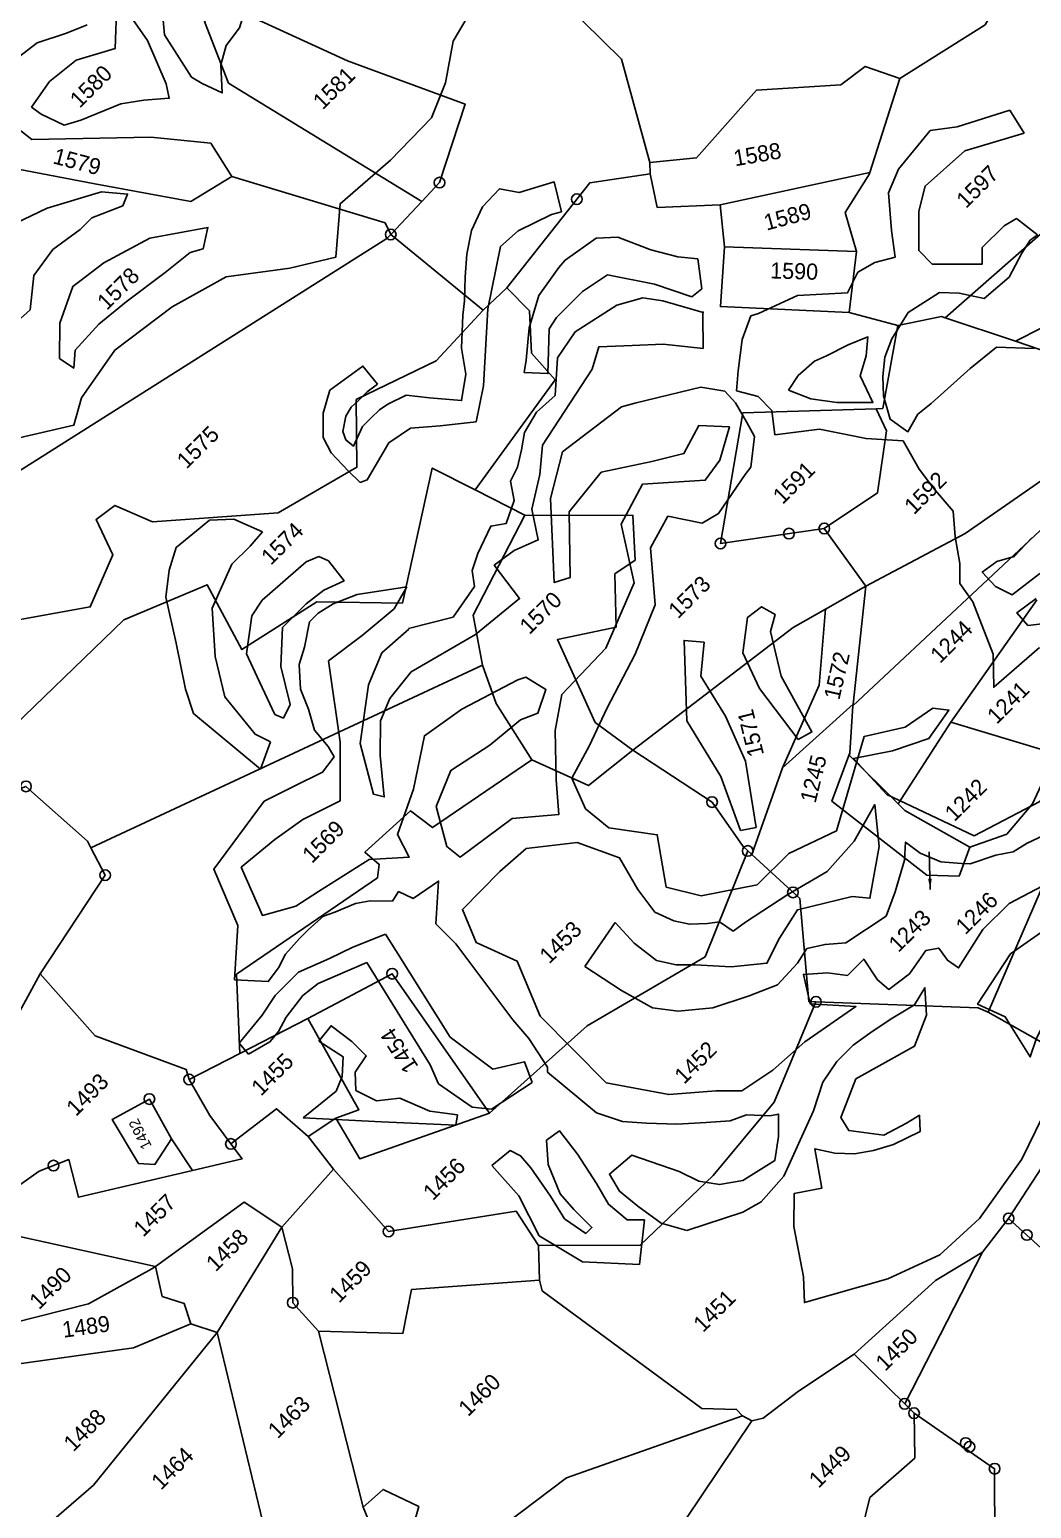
# Model space of a CAD drawing. Header units: metres. Extents: x 302352 to 308863, y 1945987 to 1951649.
# Drawn here: x 303270 to 303728, y 1947762 to 1948439 of the extents above; entities that cross this region are included whole.
import ezdxf

# ---------------------------------------------------------------- set-up
doc = ezdxf.new("R2010")
doc.units = ezdxf.units.M
for name, color, linetype in [('POLY_HATCH', 12, 'Continuous'), ('POLY_PARCEL', 6, 'Continuous'), ('SYM_ARROW', 1, 'Continuous'), ('SYM_STONE', 1, 'Continuous'), ('TEXT_PARCEL', 7, 'Continuous')]:
    doc.layers.add(name, color=color, linetype=linetype)
doc.styles.get("Standard").update_dxf_attribs({"font": 'simplex.shx'})
doc.styles.add('TEXT_MAP', font='')
doc.styles.get('TEXT_MAP').set_extended_font_data('Kruti Dev 050')
doc.dimstyles.get("Standard").update_dxf_attribs({"dimtxt": 0.18, "dimasz": 0.18, "dimexe": 0.18, "dimexo": 0.0625, "dimgap": 0.09, "dimtad": 0, "dimtih": 1, "dimtoh": 1, "dimdec": 4, "dimzin": 0, "dimdsep": 46, "dimtxsty": 'Standard', "dimcen": 0.09, "dimadec": 0, "dimazin": 0, "dimtfac": 1, "dimtdec": 4, "dimtofl": 0, "dimtmove": 0, "dimatfit": 3, "dimfxl": 1, "dimtolj": 1, "dimtzin": 0, "dimarcsym": 0})

# ---------------------------------------------------------------- blocks, each defined once
blk = doc.blocks.new('STONE')
blk.add_circle((0, 0), 0.851)
blk = doc.blocks.new('TEXTARROW')
blk.add_leader([(0.04, -0.01), (8.68, -0.01)], dimstyle='Standard', override={"dimtxt": 2.5, "dimasz": 2.5, "dimexe": 1.25, "dimexo": 0.625, "dimgap": 0.625, "dimtad": 1, "dimtih": 0, "dimtoh": 0, "dimzin": 8, "dimcen": 2.5, "dimtofl": 1})
blk = doc.blocks.new('WEEWWEEWWE')
at = {"layer": 'POLY_HATCH'}
for points in [[(308784.84, 1947261.29), (308788.04, 1947260.9), (308791.15, 1947259.36), (308793.44, 1947258.37)], [(308826, 1947229.46), (308821.2, 1947228.2), (308817.29, 1947225.49), (308813.42, 1947223.85), (308806.82, 1947223.7), (308799.4, 1947224.23), (308794.85, 1947220.33), (308790.3, 1947223.08), (308784.59, 1947227.41), (308777.95, 1947229.31), (308769.98, 1947230.4), (308763.55, 1947229.23), (308760.79, 1947227.67), (308754.19, 1947231.79)], [(308816.33, 1947206.11), (308818.11, 1947209.06), (308814.48, 1947210.97), (308813.22, 1947212.85), (308810.45, 1947212.76), (308807.71, 1947211.73), (308805.46, 1947210.21), (308803.57, 1947208.56), (308801.61, 1947206.71), (308800.35, 1947205.7), (308797.61, 1947203.2), (308795.93, 1947200.8), (308793.5, 1947199.02), (308791.17, 1947201.76), (308789.52, 1947203.82), (308787.35, 1947204.56)], [(308767.35, 1947204.31), (308766.06, 1947207.59), (308764.06, 1947209.42), (308759.27, 1947209.89), (308756.93, 1947208.64), (308754.53, 1947206.76), (308751.72, 1947202.3), (308748.83, 1947197.93), (308747.54, 1947195.35)], [(308788.14, 1947206.96), (308788.39, 1947209.55), (308783.87, 1947210.24), (308781.52, 1947208.95), (308779.61, 1947207.04), (308779.02, 1947205.19), (308778.96, 1947202.39), (308779, 1947200.54), (308779.75, 1947200.17), (308784.4, 1947201.43), (308787.29, 1947200.87), (308789.79, 1947198.72), (308792.98, 1947196.21)], [(308821.39, 1947188.93), (308823.41, 1947191.62), (308822, 1947193.37), (308820.41, 1947196.06), (308818.78, 1947199.65), (308816.99, 1947201.28), (308812.78, 1947201.99)], [(308770.3, 1947196.82), (308769.86, 1947197.93)], [(308747.54, 1947195.35), (308748.46, 1947185.68)], [(308774.48, 1947188.57), (308769.92, 1947191.88)], [(308795.96, 1947191.53), (308794.36, 1947190.4), (308792.7, 1947189.33), (308791.02, 1947188.79), (308789.78, 1947186.97), (308787.34, 1947185.76), (308785.91, 1947186.78), (308782.72, 1947185.63), (308780.92, 1947184.73), (308779.83, 1947183.26), (308775.73, 1947182.52), (308771.29, 1947185.15)], [(308816.79, 1947184.09), (308819.4, 1947186.8), (308819.64, 1947187.06)], [(308859.92, 1947178.8), (308854.41, 1947181.64), (308851.98, 1947183.46), (308846.42, 1947182.92), (308843.76, 1947181.84), (308841.03, 1947178.59), (308839.21, 1947176.2), (308837.19, 1947177.38), (308835.06, 1947177.93), (308832.63, 1947177.12), (308828.43, 1947180.87), (308823.93, 1947182.5), (308823.13, 1947182.9), (308820.59, 1947181.74), (308817.79, 1947179.56), (308816.08, 1947178.1)], [(308746.22, 1947182.83), (308736.86, 1947181.4), (308734.32, 1947175.03), (308729.8, 1947171)], [(308815.05, 1947177.21), (308815.13, 1947178.98), (308813.54, 1947181.22)], [(308780.71, 1947163.14), (308787.25, 1947165.21), (308792.75, 1947167.55), (308796.89, 1947172.44), (308800.73, 1947173.57), (308802.92, 1947170.33), (308804.95, 1947169.8), (308810.15, 1947170.78), (308811.19, 1947170.94)], [(308815.65, 1947171.61), (308819.64, 1947168.53), (308822.58, 1947164.09), (308825.36, 1947161), (308824.38, 1947157.47), (308824.01, 1947154.83), (308823.78, 1947151.45), (308821.9, 1947149.27), (308820.17, 1947146.78), (308818.58, 1947145.2), (308818.16, 1947142.73), (308815.66, 1947136.98), (308813.09, 1947134.29), (308819.86, 1947133.84)], [(308725.15, 1947165.61), (308725.03, 1947163.98)], [(308771.33, 1947144.27), (308774.76, 1947149.15), (308771.46, 1947153.51), (308771.13, 1947156.87), (308772.46, 1947160.36), (308776.41, 1947161.57), (308780.71, 1947163.14)], [(308768.9, 1947146.31), (308769.94, 1947150.29), (308767.8, 1947154.87), (308763.27, 1947158.41), (308759.36, 1947158.66), (308753.42, 1947158.6), (308751.89, 1947154.87), (308753.67, 1947150.16), (308751.14, 1947143.99)], [(308724.34, 1947154.65), (308730.23, 1947148.15), (308735.87, 1947142.02)], [(308758.63, 1947144.41), (308764.51, 1947145.5)], [(308818.65, 1947130.93), (308817.38, 1947127.9), (308815.2, 1947123.16), (308807.74, 1947121.58), (308799.83, 1947124.06), (308796.14, 1947134.22), (308796.37, 1947139.71), (308800.06, 1947137.23), (308803.9, 1947135.35), (308807.74, 1947136.02), (308806.61, 1947137.45), (308802.92, 1947138.13), (308798.93, 1947140.61), (308789.29, 1947135.3), (308783.74, 1947137.28), (308778.72, 1947137.28), (308773.44, 1947140.84), (308771.33, 1947144.27)], [(308735.55, 1947135.96), (308735.31, 1947131.43), (308733.75, 1947126.65), (308735.13, 1947121.17), (308739.44, 1947116.47)], [(308745.89, 1947115.42), (308751.76, 1947112.45), (308754.04, 1947111.81)], [(308754.68, 1947107.28), (308751.48, 1947102.55), (308749.51, 1947100.42), (308758.01, 1947095.72), (308764.01, 1947093.52), (308770.05, 1947093.26), (308778.09, 1947094.64), (308786.34, 1947097.51), (308790.8, 1947098.43), (308793.03, 1947099.63), (308798.92, 1947095.54), (308802.28, 1947094.74), (308809.53, 1947095.02), (308817.08, 1947098.17)]]:
    blk.add_lwpolyline(points, dxfattribs=at)
at = {"layer": 'POLY_HATCH', "lineweight": -2}
for points in [[(308782.54, 1947256.23), (308786, 1947256.85), (308789.8, 1947256.44), (308793.81, 1947254.3), (308797.55, 1947257.82), (308797.48, 1947255.2), (308797, 1947252.36), (308795.06, 1947247.45), (308794.16, 1947246.07), (308792.01, 1947247.94), (308789.87, 1947249.46), (308785.44, 1947251.32), (308783.71, 1947252.22), (308782.74, 1947254.92)], [(308797.58, 1947245.99), (308798.8, 1947251.5), (308801.13, 1947254.31), (308802.97, 1947254.93), (308806.27, 1947253.21), (308806.88, 1947251.38), (308807.25, 1947250.89), (308811.05, 1947247.34), (308813.13, 1947244.89), (308812.4, 1947243.43), (308810.07, 1947245.51), (308807.86, 1947247.46), (308805.29, 1947246.12), (308802.84, 1947245.75), (308800.88, 1947244.65), (308798.8, 1947242.32), (308797.94, 1947244.65)], [(308763.05, 1947240.45), (308766.8, 1947246.25), (308772.05, 1947248.31), (308775.79, 1947247), (308781.41, 1947244.01), (308783.29, 1947241.76), (308781.98, 1947241.2), (308778.6, 1947242.7), (308776.73, 1947242.7), (308772.98, 1947243.26), (308769.42, 1947242.7), (308766.42, 1947240.26)], [(308764.92, 1947234.09), (308767.74, 1947236.89), (308771.67, 1947238.76), (308775.98, 1947238.2), (308781.6, 1947236.52), (308787.04, 1947232.77), (308784.97, 1947231.46), (308783.66, 1947232.21), (308780.1, 1947232.59), (308774.67, 1947233.34), (308770.73, 1947233.71), (308766.8, 1947233.52), (308765.3, 1947232.21)], [(308820.25, 1947174.05), (308821.34, 1947171.6), (308823.11, 1947169.28), (308824.34, 1947168.05), (308825.98, 1947166.42), (308827.07, 1947169.55), (308829.12, 1947170.64), (308830.75, 1947172.01), (308828.57, 1947172.96), (308825.98, 1947173.78), (308824.61, 1947174.32), (308822.16, 1947174.46)], [(308793.69, 1947160.73), (308790.75, 1947158.29), (308789.53, 1947153.16), (308787.58, 1947148.03), (308783.18, 1947141.93), (308781.71, 1947142.91), (308784.4, 1947148.77), (308786.11, 1947155.85), (308792.22, 1947162.44)], [(308793.44, 1947145.59), (308794.42, 1947152.67), (308795.89, 1947156.82), (308799.06, 1947159.27), (308801.02, 1947159.02), (308801.51, 1947157.31), (308799.8, 1947156.34), (308797.11, 1947151.94), (308795.15, 1947145.1)]]:
    blk.add_lwpolyline(points, close=True, dxfattribs=at)
for points in [[(308796.38, 1947198.47), (308802.81, 1947204.23), (308808.74, 1947208.18), (308811.38, 1947208.02), (308815.33, 1947206.7)], [(308788.14, 1947206.96), (308786.71, 1947207.17), (308785.28, 1947207.17), (308784.21, 1947207.21), (308783.1, 1947206.92), (308781.63, 1947205.94), (308781.22, 1947205.04), (308781.34, 1947203.93), (308783.6, 1947204.79), (308784.95, 1947204.79), (308786.26, 1947204.75), (308787.35, 1947204.56)], [(308815.33, 1947206.7), (308816.33, 1947206.11)], [(308767.35, 1947204.31), (308765.24, 1947204.17), (308762.35, 1947204.17), (308757.32, 1947202.24), (308753.78, 1947198.17), (308751.32, 1947194.21), (308750.78, 1947188.86), (308751.42, 1947187.04)], [(308811.71, 1947201.93), (308807.92, 1947201.27), (308804.62, 1947199.46), (308801.82, 1947197.15), (308800.67, 1947196.33), (308802.48, 1947194.35), (308806.1, 1947197.81), (308807.59, 1947198.14), (308811.71, 1947198.14), (308815, 1947197.48), (308817.97, 1947193.04), (308819.95, 1947189.08)], [(308811.71, 1947201.93), (308812.78, 1947201.99)], [(308753.89, 1947188.86), (308755.5, 1947193.25), (308756.46, 1947195.93), (308759.89, 1947198.5), (308761.92, 1947198.92), (308768.46, 1947198.5), (308769.86, 1947197.93)], [(308792.98, 1947196.21), (308796.38, 1947198.47)], [(308770.3, 1947196.82), (308769.96, 1947194), (308767.6, 1947194.86), (308765.14, 1947195.18), (308761.39, 1947195.18), (308758.17, 1947192.18), (308755.92, 1947188.44), (308754.32, 1947187.9), (308753.89, 1947188.86)], [(308819.64, 1947187.06), (308819.62, 1947186.94), (308817.31, 1947191.06), (308815.99, 1947192.87), (308813.36, 1947194.35), (308807.92, 1947195.51), (308804.46, 1947194.85), (308801.32, 1947192.05), (308798.52, 1947192.21)], [(308769.92, 1947191.88), (308767.28, 1947193.04), (308765.35, 1947193.47), (308763.96, 1947193.47), (308761.6, 1947191.86), (308759.78, 1947190.9), (308757.96, 1947188.86), (308756.99, 1947186.62), (308755.82, 1947184.48), (308755.6, 1947182.12), (308755.28, 1947180.84), (308753.14, 1947180.52), (308749.71, 1947181.69), (308746.22, 1947182.83)], [(308771.29, 1947185.15), (308771.28, 1947185.08), (308767.27, 1947185.29), (308763.68, 1947183.82), (308758.4, 1947179.81), (308755.45, 1947174.75), (308756.08, 1947173.69), (308759.03, 1947177.28), (308761.78, 1947180.02), (308764.31, 1947181.07), (308768.11, 1947181.5), (308776.14, 1947179.39), (308782.47, 1947178.75), (308783.1, 1947183.39), (308785.85, 1947182.97), (308788.59, 1947181.92), (308790.49, 1947184.87), (308793.87, 1947186.98), (308796.4, 1947189.09), (308806.33, 1947191.2), (308808.65, 1947192.46), (308811.39, 1947189.93), (308813.93, 1947187.61), (308816.79, 1947184.09)], [(308795.96, 1947191.53), (308798.52, 1947192.21)], [(308813.54, 1947181.22), (308807.17, 1947185.08), (308805.69, 1947185.92), (308797.46, 1947186.98), (308792.81, 1947184.24), (308786.48, 1947177.28), (308788.17, 1947176.43), (308793.24, 1947181.71), (308798.94, 1947182.34), (308803.79, 1947179.18), (308806.96, 1947177.28), (308810.34, 1947178.33), (308812.66, 1947175.8), (308809.28, 1947173.9), (308806.54, 1947173.48), (308801.26, 1947178.12), (308796.4, 1947176.64), (308792.81, 1947170.95), (308785.42, 1947168), (308778.25, 1947167.79), (308774.87, 1947165.47), (308771.07, 1947161.46), (308768.54, 1947158.51), (308764.52, 1947161.88), (308757.35, 1947162.94), (308757.13, 1947164.83), (308759.46, 1947168.84), (308763.47, 1947170.53), (308768.54, 1947169.47), (308772.97, 1947169.05), (308774.87, 1947168.21), (308777.4, 1947169.47), (308776.77, 1947172), (308775.92, 1947172.43), (308769.17, 1947174.54), (308764.1, 1947175.38), (308759.03, 1947172), (308754.18, 1947169.68), (308753.33, 1947166.94), (308749.96, 1947169.9), (308743.41, 1947171.37), (308740.46, 1947172), (308737.08, 1947173.9), (308739.19, 1947179.39), (308744.05, 1947178.96), (308747.85, 1947178.33), (308752.28, 1947176.86), (308756.92, 1947181.5), (308762.41, 1947188.88), (308767.06, 1947188.24), (308771.7, 1947187.82)], [(308771.7, 1947187.82), (308774.48, 1947188.57)], [(308819.95, 1947189.08), (308821.39, 1947188.93)], [(308748.46, 1947185.68), (308751.42, 1947187.04)], [(308851.88, 1947169.69), (308850.32, 1947170.08), (308846.86, 1947170.08), (308845.54, 1947168.76), (308841.59, 1947172.71), (308841.59, 1947174.85), (308844.72, 1947177.98), (308847.19, 1947179.46), (308853.12, 1947179.13), (308859.22, 1947175.84)], [(308859.92, 1947178.8), (308859.22, 1947175.84)], [(308815.05, 1947177.21), (308814.44, 1947174.86), (308813.9, 1947173.06), (308811.19, 1947170.94)], [(308816.08, 1947178.1), (308817.33, 1947175.95), (308817.33, 1947173.78), (308815.65, 1947171.61)], [(308748.52, 1947164.79), (308746.77, 1947166.55), (308745.41, 1947167.51), (308743.09, 1947168.46), (308741.86, 1947169.01), (308739.68, 1947169.14), (308738.18, 1947169.14), (308735.86, 1947169.01), (308734.22, 1947168.46), (308732.31, 1947168.19), (308729.8, 1947171)], [(308823.46, 1947134.32), (308820.68, 1947136.5), (308820.78, 1947138.38), (308823.46, 1947137.99)], [(308825.74, 1947139.67), (308821.87, 1947140.17), (308821.17, 1947142.15), (308821.27, 1947144.33), (308823.26, 1947144.04), (308825.04, 1947143.04), (308827.92, 1947143.14)], [(308843.01, 1947157.97), (308840.14, 1947161.04), (308836.37, 1947161.44), (308830.51, 1947161.74), (308828.62, 1947161.94), (308826.44, 1947161.34), (308826.04, 1947163.72), (308827.33, 1947166.1), (308828.82, 1947167.69), (308830.51, 1947169.08), (308832.49, 1947169.97), (308835.87, 1947170.76), (308839.94, 1947169.87), (308841.43, 1947168.28), (308843.01, 1947165.9), (308846.69, 1947165.61), (308849.57, 1947166.5), (308851.25, 1947166.89), (308852.27, 1947166.72)], [(308851.88, 1947169.69), (308852.27, 1947166.72)], [(308725.15, 1947165.61), (308729.18, 1947166.01), (308731.77, 1947166.55), (308735.45, 1947166.55), (308739, 1947165.19), (308741.73, 1947164.24), (308745.38, 1947162.71)], [(308748.52, 1947164.79), (308749.75, 1947165.05), (308750.38, 1947163.36), (308753.76, 1947162.73), (308750.17, 1947159.56), (308750.17, 1947156.4), (308749.53, 1947151.76), (308748.69, 1947145.85), (308748.48, 1947143.11)], [(308741.64, 1947161.91), (308736.13, 1947164.1), (308733.95, 1947164.37), (308730.95, 1947163.96), (308729.18, 1947163.42), (308727.68, 1947163.28), (308725.03, 1947163.98)], [(308738.59, 1947142.15), (308737.77, 1947146.65), (308738.59, 1947148.83), (308741.64, 1947161.91)], [(308743.2, 1947143.53), (308742.36, 1947149.44), (308744.89, 1947160.62), (308745.38, 1947162.71)], [(308731.63, 1947159.46), (308732.31, 1947156.33), (308730.68, 1947154.83), (308729.04, 1947154.15), (308724.34, 1947154.65)], [(308731.63, 1947159.46), (308733.81, 1947159.74), (308734.22, 1947156.87), (308734.22, 1947154.56), (308732.04, 1947154.15), (308730.68, 1947152.65), (308731.5, 1947150.19), (308733.54, 1947148.56), (308734.91, 1947145.15), (308736.82, 1947142.69)], [(308764.51, 1947145.5), (308764.38, 1947142.38), (308764.79, 1947139.24), (308766.01, 1947137.33), (308767.51, 1947135.83), (308770.21, 1947132.83)], [(308768.9, 1947146.31), (308768.47, 1947143.19), (308769.29, 1947141.01), (308770.24, 1947139.51), (308771.74, 1947138.15), (308772.83, 1947137.33), (308773.18, 1947135.52)], [(308745.28, 1947139.38), (308746.31, 1947141.63), (308743.2, 1947143.53)], [(308751.14, 1947143.99), (308751.14, 1947133.49), (308755.18, 1947127.63), (308759.22, 1947124.19)], [(308758.63, 1947144.41), (308759.64, 1947139.62), (308760.73, 1947135.8), (308762.5, 1947133.48), (308765.51, 1947131.03), (308769.33, 1947129.12), (308772.46, 1947127.75), (308775.74, 1947127.89), (308777.65, 1947128.3), (308779.42, 1947127.21), (308781.19, 1947125.71), (308786.51, 1947124.62), (308789.11, 1947125.85), (308792.38, 1947127.62), (308793.88, 1947128.98), (308794.15, 1947126.94), (308795.11, 1947124.62), (308796.61, 1947122.85), (308797.29, 1947122.16), (308800.02, 1947120.8), (308801.66, 1947119.71), (308803.43, 1947119.3), (308807.26, 1947117.92)], [(308735.87, 1947142.02), (308736.82, 1947142.69)], [(308738.59, 1947142.15), (308739.96, 1947140.47), (308745.28, 1947139.38)], [(308747.73, 1947139.38), (308748.48, 1947143.11)], [(308747.73, 1947139.38), (308747.32, 1947138.97), (308748.01, 1947131.88), (308749.37, 1947129.15), (308751.14, 1947127.11), (308753.46, 1947124.65), (308755.92, 1947122.47), (308757.96, 1947120.7), (308759.74, 1947119.88), (308761.51, 1947117.97), (308762.33, 1947117.43), (308760.56, 1947115.65), (308758.37, 1947114.02), (308754.28, 1947114.97), (308752.1, 1947116.47), (308750.73, 1947118.38), (308749.92, 1947120.7), (308747.46, 1947125.74), (308744.19, 1947126.01), (308743.64, 1947123.83), (308743.91, 1947121.24)], [(308743.37, 1947119.61), (308742, 1947120.97), (308741.73, 1947123.7), (308742.41, 1947126.29), (308743.23, 1947130.11), (308743.64, 1947133.38), (308741.87, 1947133.65), (308740.09, 1947131.61), (308738.73, 1947128.33), (308738.59, 1947126.01), (308738.59, 1947123.15), (308737.64, 1947123.15), (308737.09, 1947126.01), (308737.77, 1947128.88), (308738.46, 1947132.7), (308738.59, 1947134.47), (308738.18, 1947135.7), (308735.55, 1947135.96)], [(308773.18, 1947135.52), (308774.87, 1947135.23), (308780.39, 1947134.1), (308785.34, 1947132.83), (308789.87, 1947133.11), (308794.4, 1947134.38), (308791.43, 1947130.71), (308786.62, 1947127.32), (308785.34, 1947128.87), (308779.97, 1947132.12), (308776.29, 1947131.28), (308773.32, 1947130.29), (308770.21, 1947132.83)], [(308759.22, 1947124.19), (308761.28, 1947122.16), (308765.37, 1947121.35), (308770.14, 1947121.07), (308776.96, 1947119.85), (308773.55, 1947123.66), (308775.33, 1947126.53), (308777.37, 1947124.75), (308778.74, 1947122.98), (308781.33, 1947122.98), (308780.78, 1947120.26), (308780.92, 1947118.62), (308783.79, 1947118.21), (308786.92, 1947118.76), (308788.15, 1947117.94), (308787.88, 1947116.3), (308788.15, 1947114.8), (308793.09, 1947115.94)], [(308815.23, 1947101.69), (308813.05, 1947101.3), (308811.06, 1947100.5), (308807.48, 1947100.3), (308802.91, 1947099.51), (308801.72, 1947099.91), (308796.75, 1947102.09), (308793.57, 1947104.67), (308788.79, 1947103.08), (308786.81, 1947102.09), (308788, 1947107.25), (308786.81, 1947110.43), (308793.37, 1947111.82), (308801.32, 1947110.43), (308810.26, 1947108.84), (308816.23, 1947112.22), (308821.4, 1947114.4), (308824.78, 1947117.18), (308829.55, 1947119.17), (308838.49, 1947123.14), (308841.87, 1947125.72)], [(308743.91, 1947121.24), (308744.43, 1947118.02), (308745.89, 1947115.42)], [(308743.37, 1947119.61), (308739.44, 1947116.47)], [(308807.26, 1947117.92), (308812.78, 1947117.61), (308820.26, 1947120.1), (308823.59, 1947119.54), (308819.15, 1947115.94), (308813.89, 1947115.11), (308805.29, 1947113.45), (308797.25, 1947115.94), (308793.09, 1947115.94)], [(308754.04, 1947111.81), (308757.87, 1947112.07), (308765.37, 1947114.94), (308768.37, 1947116.44), (308771.1, 1947116.98), (308773.69, 1947116.98), (308776.28, 1947116.57), (308779.01, 1947116.03), (308781.74, 1947115.35), (308783.92, 1947115.89), (308781.88, 1947113.57), (308778.47, 1947112.07), (308771.24, 1947114.12), (308768.51, 1947112.89), (308767.01, 1947112.21), (308766.6, 1947110.57), (308769.05, 1947107.44), (308771.78, 1947106.62), (308773.42, 1947106.21), (308772.19, 1947104.85), (308769.05, 1947105.94), (308767.01, 1947107.03), (308765.23, 1947108.26), (308763.73, 1947109.89), (308762.5, 1947111.8), (308759.91, 1947108.12), (308757.32, 1947109.89), (308754.68, 1947107.28)]]:
    blk.add_lwpolyline(points, dxfattribs=at)
at = {"layer": 'POLY_PARCEL'}
for points in [[(308778.28, 1947267.56), (308780.01, 1947253.63), (308789.64, 1947244.43), (308793.92, 1947239.24), (308792.95, 1947234.92)], [(308792.95, 1947234.92), (308787.73, 1947236.2), (308781.51, 1947245.15), (308767.73, 1947265.35)], [(308803.01, 1947249.38), (308800.05, 1947242.61), (308806.06, 1947217.96)], [(308806.06, 1947217.96), (308808.94, 1947218.06), (308817.18, 1947222.27), (308811.27, 1947234.99), (308805.75, 1947249.65), (308803.01, 1947249.38)], [(308800.98, 1947217.79), (308801.46, 1947219.16), (308792.95, 1947234.92)], [(308750.31, 1947229.16), (308751.57, 1947228.63), (308800.37, 1947217.77), (308800.98, 1947217.79)], [(308827.22, 1947203.06), (308833.11, 1947213.48), (308832.99, 1947225.49)], [(308802.33, 1947204.49), (308794.61, 1947204.17), (308785.21, 1947207.42), (308779.93, 1947202), (308770.1, 1947204.61), (308759.4, 1947213.8), (308757.72, 1947218.08), (308755.13, 1947218.44), (308753.66, 1947214.31), (308747.77, 1947211.96), (308734.98, 1947220.81), (308728.91, 1947215.42)], [(308800.98, 1947217.79), (308806.06, 1947217.96)], [(308800.98, 1947217.79), (308802.33, 1947204.49)], [(308787.53, 1947190.86), (308785.84, 1947195.98), (308772.83, 1947187.63), (308766.12, 1947194.48), (308756.42, 1947196.61), (308758.78, 1947204.49), (308749.4, 1947208.27), (308729.2, 1947208.59), (308728.91, 1947215.42)], [(308717.07, 1947210.34), (308725.47, 1947209.1), (308726.01, 1947203.93), (308728.5, 1947202.8), (308729.06, 1947193.6), (308728.81, 1947192.8)], [(308805.96, 1947204.4), (308820.86, 1947206.19), (308826.34, 1947202.13)], [(308787.53, 1947190.86), (308802.55, 1947193.3), (308802.79, 1947197.26), (308805.96, 1947200.78), (308805.96, 1947204.4)], [(308802.33, 1947204.49), (308805.96, 1947204.4)], [(308827.22, 1947203.06), (308826.34, 1947202.13)], [(308853.67, 1947190), (308851.89, 1947193.67), (308848.5, 1947194.17), (308841.37, 1947200.38), (308831.28, 1947199.74), (308827.22, 1947203.06)], [(308826.34, 1947202.13), (308824.26, 1947198.91), (308829.44, 1947194.14)], [(308829.44, 1947194.14), (308826.48, 1947190.46)], [(308829.44, 1947194.14), (308843.88, 1947184.88)], [(308728.81, 1947192.8), (308727.77, 1947189.51), (308714.82, 1947186.8)], [(308728.81, 1947192.8), (308774.29, 1947176.4)], [(308789.47, 1947184.95), (308787.53, 1947190.86)], [(308826.48, 1947190.46), (308821.44, 1947186.06), (308831.19, 1947175.45)], [(308836.6, 1947179.69), (308826.48, 1947190.46)], [(308843.88, 1947184.88), (308853.67, 1947190)], [(308853.67, 1947190), (308864.69, 1947187.51), (308867.35, 1947188.23)], [(308714.82, 1947186.8), (308703.3, 1947183.42)], [(308714.82, 1947186.8), (308714.31, 1947177.54), (308718.89, 1947167.7), (308718.32, 1947166.67)], [(308774.29, 1947176.4), (308777.48, 1947181.09), (308789.47, 1947184.95)], [(308779.48, 1947157.78), (308778.69, 1947162.97), (308782.25, 1947172.51), (308787.87, 1947168.85), (308791.98, 1947173.17), (308794.66, 1947172.67), (308798.03, 1947176.4), (308789.47, 1947184.95)], [(308836.6, 1947179.69), (308838.78, 1947183.68), (308843.74, 1947184.81), (308843.88, 1947184.88)], [(308831.19, 1947175.45), (308836.6, 1947179.69)], [(308770.71, 1947164.99), (308772.35, 1947172.27), (308774.29, 1947176.4)], [(308825.74, 1947165.67), (308814.85, 1947175.86), (308802.76, 1947167.25), (308812.18, 1947160.26)], [(308834.04, 1947170.56), (308831.19, 1947175.45)], [(308711.39, 1947159.19), (308700.23, 1947166.07), (308702.46, 1947169.81), (308699.2, 1947171.23), (308693.91, 1947172.1)], [(308724.38, 1947164.75), (308730.37, 1947171.28), (308749.16, 1947167.82), (308750.37, 1947168.74), (308750.19, 1947170.84), (308757.08, 1947170.51), (308757.48, 1947167.46), (308770.71, 1947164.99)], [(308834.04, 1947170.56), (308826.29, 1947165.16), (308825.74, 1947165.67)], [(308838.39, 1947167.43), (308838.19, 1947167.82), (308834.04, 1947170.56)], [(308691.9, 1947168.48), (308700.87, 1947154.5)], [(308718.32, 1947166.67), (308717.12, 1947162.2), (308716.54, 1947158.26)], [(308718.32, 1947166.67), (308724.38, 1947164.75)], [(308838.39, 1947167.43), (308857.81, 1947166.21), (308863.07, 1947164.71)], [(308842.13, 1947160.02), (308838.39, 1947167.43)], [(308812.18, 1947160.26), (308819.21, 1947158.89), (308824.8, 1947163.1), (308825.74, 1947165.67)], [(308711.39, 1947159.19), (308712.24, 1947163.35)], [(308724.38, 1947164.75), (308732.55, 1947162.15)], [(308770.71, 1947164.99), (308773.18, 1947158.48), (308779.48, 1947157.78)], [(308726.92, 1947152.03), (308729.4, 1947150.87), (308732.55, 1947162.15)], [(308732.55, 1947162.15), (308742.77, 1947159.04), (308739.51, 1947140.3)], [(308700.87, 1947154.5), (308700.42, 1947154.58), (308692.62, 1947156.83), (308685.18, 1947161.23)], [(308812.18, 1947160.26), (308810.94, 1947152.41)], [(308680.64, 1947158.88), (308692.72, 1947149.76), (308699.15, 1947147.16)], [(308716.54, 1947158.26), (308716.24, 1947156.19), (308711.39, 1947159.19)], [(308810.94, 1947152.41), (308822.95, 1947148.75), (308840.19, 1947145.68), (308844.52, 1947153.1), (308844.63, 1947154.97), (308842.13, 1947160.02)], [(308858.39, 1947154.66), (308857.83, 1947154.92), (308842.13, 1947160.02)], [(308723.27, 1947152.77), (308722.93, 1947157.46), (308716.54, 1947158.26)], [(308780.66, 1947140.72), (308780.63, 1947141.44), (308781.69, 1947147.42), (308779.48, 1947157.78)], [(308779.48, 1947157.78), (308801.91, 1947154.87), (308805.9, 1947153.78)], [(308699.15, 1947147.16), (308700.25, 1947149.29), (308699.06, 1947151.58), (308700.87, 1947154.5)], [(308714, 1947147.64), (308713.01, 1947152.59), (308700.87, 1947154.5)], [(308789.97, 1947144.56), (308799.41, 1947148.22), (308805.9, 1947153.78)], [(308805.9, 1947153.78), (308810.94, 1947152.41)], [(308723.27, 1947152.77), (308722.7, 1947148.18)], [(308726.92, 1947152.03), (308723.27, 1947152.77)], [(308739.51, 1947140.3), (308725.6, 1947146.9), (308726.92, 1947152.03)], [(308810.94, 1947152.41), (308800.61, 1947144.06)], [(308699.15, 1947147.16), (308700.56, 1947144.39)], [(308700.56, 1947144.39), (308714, 1947147.64)], [(308708.73, 1947136.51), (308708.92, 1947140.79), (308711.58, 1947143.49), (308714, 1947147.64)], [(308714, 1947147.64), (308722.7, 1947148.18)], [(308722.7, 1947148.18), (308722.14, 1947138.88), (308733.85, 1947130.42), (308732.92, 1947125.92)], [(308665.92, 1947142.95), (308678.71, 1947142.06), (308700.56, 1947144.39)], [(308700.56, 1947144.39), (308684.41, 1947117.84)], [(308780.69, 1947140.11), (308789.97, 1947144.56)], [(308789.97, 1947144.56), (308800.61, 1947144.06)], [(308800.44, 1947143.93), (308796.5, 1947140.46)], [(308800.61, 1947144.06), (308800.44, 1947143.93)], [(308800.44, 1947143.93), (308833.08, 1947142.95)], [(308780.66, 1947140.72), (308768.93, 1947135.69), (308754.11, 1947139.53), (308739.51, 1947140.3)], [(308780.69, 1947140.11), (308780.66, 1947140.72)], [(308798.56, 1947123.49), (308795.43, 1947122.05), (308792.96, 1947124.67), (308791.26, 1947138.06), (308796.5, 1947140.46)], [(308796.5, 1947140.46), (308796.28, 1947140.27), (308796.31, 1947132.59)], [(308774.17, 1947123.37), (308773.63, 1947123.95), (308781.03, 1947132.83), (308780.69, 1947140.11)], [(308823.41, 1947137.82), (308823.03, 1947137.75), (308806.93, 1947134.93)], [(308698.36, 1947119.01), (308708.73, 1947136.51)], [(308730.25, 1947123.11), (308719.37, 1947132.47), (308715.23, 1947129.66), (308708.73, 1947136.51)], [(308806.93, 1947134.93), (308796.31, 1947132.59)], [(308812.3, 1947125.01), (308806.93, 1947134.93)], [(308796.31, 1947132.59), (308796.31, 1947131.55), (308798.56, 1947123.49)], [(308732.92, 1947125.92), (308730.25, 1947123.11)], [(308732.92, 1947125.92), (308741.03, 1947117.94), (308752.3, 1947117.7), (308762.91, 1947118.71), (308774.17, 1947123.37)], [(308798.56, 1947123.49), (308802.54, 1947121.62), (308806.99, 1947121.99), (308810.2, 1947123.18), (308812.3, 1947125.01)], [(308730.25, 1947123.11), (308729.65, 1947122.04), (308733.02, 1947100.14), (308735.7, 1947097.3), (308735.67, 1947096.35)], [(308787.02, 1947108.96), (308786.56, 1947110.08), (308774.17, 1947123.37)], [(308698.36, 1947119.01), (308696.78, 1947115.22)], [(308698.77, 1947108.35), (308698.71, 1947109.35), (308700.13, 1947113.16), (308702.82, 1947114.68), (308701.36, 1947118.85), (308698.36, 1947119.01)], [(308804.99, 1947109.61), (308804.77, 1947110.76), (308805.19, 1947112.35), (308803.68, 1947115.61), (308787.02, 1947108.96)], [(308787.02, 1947108.96), (308790.03, 1947098.21)], [(308703.96, 1947107.06), (308716.84, 1947105.3), (308735.67, 1947096.35)], [(308735.67, 1947096.35), (308736.01, 1947095.21)], [(308736.01, 1947095.21), (308719.68, 1947091.95), (308721.51, 1947077.97), (308721.13, 1947075.33), (308720.64, 1947071.33)], [(308736.01, 1947095.21), (308737.13, 1947094.49), (308742.06, 1947093.86), (308749.41, 1947092.4)], [(308749.41, 1947092.4), (308749.49, 1947084.48)], [(308749.41, 1947092.4), (308761.66, 1947091.82), (308767.63, 1947090.36)], [(308780.83, 1947092.83), (308772.36, 1947090.98)], [(308767.63, 1947090.36), (308772.36, 1947090.98)], [(308772.36, 1947090.98), (308772.86, 1947081.17), (308810, 1947050.54)], [(308749.49, 1947084.48), (308767.63, 1947090.36)], [(308749.49, 1947084.48), (308749.49, 1947083)], [(308749.49, 1947083), (308751.5, 1947072.24), (308733.85, 1947054.36), (308709.57, 1947031.21)], [(308749.49, 1947083), (308746.02, 1947079.37), (308739.33, 1947079.79), (308725.3, 1947071.24), (308720.64, 1947071.33)]]:
    blk.add_lwpolyline(points, dxfattribs=at)
blk.add_lwpolyline([(308712.24, 1947163.35), (308713.62, 1947168.26), (308709.07, 1947169.57), (308707.69, 1947164.01), (308708.9, 1947162.64)], close=True, dxfattribs=at)
at = {"layer": 'SYM_ARROW', "xscale": 0.4887724175410587, "yscale": 0.4887724175410587, "zscale": 0.4887724175410587, "rotation": 46.45988331585728}
blk.add_blockref('TEXTARROW', (308792.07, 1947123.25), dxfattribs=at)
at = {"layer": 'SYM_STONE', "xscale": 0.7, "yscale": 0.7, "zscale": 0.7}
for p in [(308800.98, 1947217.79), (308808.94, 1947218.06), (308818.54, 1947205.91), (308728.5, 1947202.8), (308727.77, 1947189.51), (308700.76, 1947170.55), (308713.62, 1947168.26), (308718.32, 1947166.67), (308802.76, 1947167.25), (308808.97, 1947162.64), (308812.18, 1947160.26), (308716.54, 1947158.26), (308742.77, 1947159.04), (308781.69, 1947147.42), (308781.69, 1947147.42), (308708.92, 1947140.79), (308780.66, 1947140.72), (308722.14, 1947138.88), (308780.98, 1947133.87), (308774.17, 1947123.37), (308772.36, 1947090.98), (308772.5, 1947088.23), (308749.49, 1947084.48), (308749.49, 1947083), (308751.23, 1947076.55), (308751.23, 1947075.95), (308751.5, 1947072.24)]:
    blk.add_blockref('STONE', p, dxfattribs=at)
at = {"layer": 'TEXT_PARCEL', "style": 'TEXT_MAP'}
for s, p in [('1580', (308786.22, 1947252.31)), ('1578', (308772.42, 1947234.12)), ('1581', (308805.36, 1947232.99)), ('1575', (308766.23, 1947215.25)), ('1574', (308765.32, 1947200.95)), ('1570', (308780.35, 1947175.06)), ('1569', (308745.06, 1947174.07)), ('1597', (308848.62, 1947174.4)), ('1493', (308706.38, 1947172.62)), ('1591', (308810.71, 1947165.4)), ('1573', (308793.4, 1947164.58)), ('1490', (308688.19, 1947160.2)), ('1455', (308722.66, 1947159.63)), ('1457', (308702.19, 1947157.74)), ('1592', (308820.33, 1947154.22)), ('1458', (308705.2, 1947149.26)), ('1453', (308755.93, 1947147.36)), ('1488', (308679.69, 1947146.22)), ('1244', (308810.65, 1947140.36)), ('1459', (308712.5, 1947137.05)), ('1456', (308728.02, 1947137.77)), ('1464', (308683.63, 1947136.26)), ('1463', (308696.92, 1947131.13)), ('1241', (308810.36, 1947131.06)), ('1452', (308757.15, 1947127.18)), ('1242', (308799.32, 1947126.68)), ('1243', (308784.53, 1947120.72)), ('1460', (308713.78, 1947117.86)), ('1246', (308791.25, 1947116.84)), ('1451', (308739.06, 1947105.99)), ('1450', (308750.46, 1947088.54)), ('1449', (308735.94, 1947084.52))]:
    blk.add_text(s, height=1.8, dxfattribs=at).set_placement(p)
for s, height, rotation, p in [('1579', 1.8, 300.293, (308779.74, 1947250.18)), ('1588', 1.8, 325.0474, (308833.68, 1947196.02)), ('1589', 1.8, 330.2911, (308831.09, 1947188.44)), ('1590', 1.8, 313.384, (308827.61, 1947184.38)), ('1492', 1.2, 71.5564, (308710.11, 1947164.32)), ('1489', 1.8, 323.0946, (308687.96, 1947156.1)), ('1454', 1.8, 78.1055, (308737.58, 1947149.57)), ('1571', 1.8, 59.0235, (308789.57, 1947147.07)), ('1572', 1.8, 32.1581, (308799.78, 1947145.42)), ('1245', 1.8, 31.3667, (308789.75, 1947139.11))]:
    blk.add_text(s, height=height, rotation=rotation, dxfattribs=at).set_placement(p)
blk = doc.blocks.new('fffgfhggfsdsf')
at = {"xscale": 4.089385853194386, "yscale": 4.089385853194386, "zscale": 4.089385853194386, "rotation": 44.8498280447801}
blk.add_blockref('WEEWWEEWWE', (5024019.81, -4587627.44), dxfattribs=at)

msp = doc.modelspace()

# ---------------------------------------------------------------- block references
msp.add_blockref('fffgfhggfsdsf', (0, 0))

doc.saveas('drawing.dxf')
